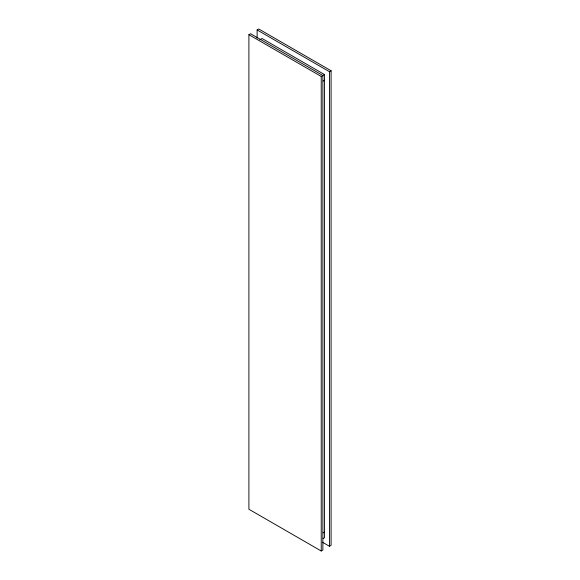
<?xml version="1.0" encoding="UTF-8"?>
<svg xmlns="http://www.w3.org/2000/svg" width="580" height="580" viewBox="0 0 580 580"><rect width="100%" height="100%" fill="white"/><g stroke="black" fill="none" stroke-linecap="round" stroke-linejoin="round"><path stroke-width="0.87" d="M248.9 34.691L250.545 33.749L322.879 75.501L322.879 550.05L321.233 551L248.9 509.24L248.9 34.691L321.233 76.451L324.524 74.559L324.524 537.711L323.06 538.559M257.121 38.099L257.121 29.95L258.767 29L331.1 70.76L331.1 545.309L329.454 546.251L322.451 542.213M259.862 39.759L262.051 38.49L324.524 74.559M257.121 29.95L329.454 71.71L331.1 70.76M323.06 81.091L324.524 80.25M323.06 532.861L324.524 532.019M329.454 71.71L329.454 546.251M321.233 76.451L321.233 551"/></g></svg>
